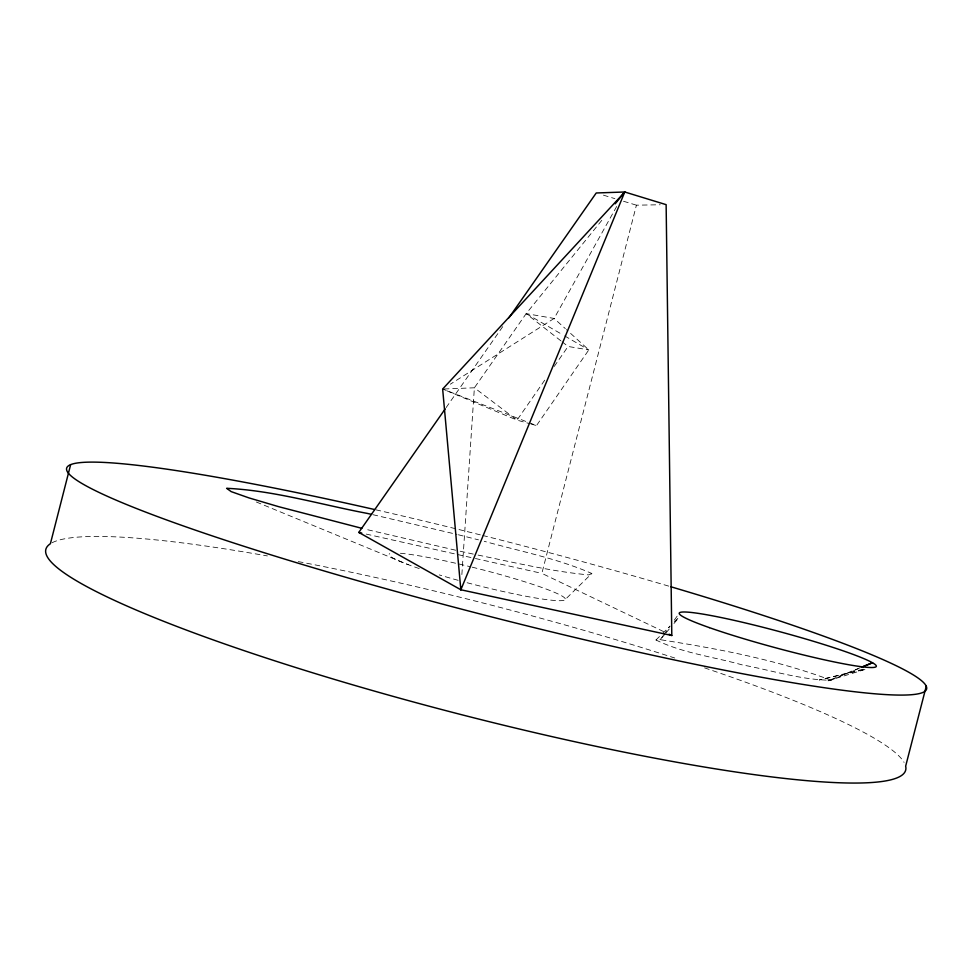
<?xml version="1.0" encoding="UTF-8"?>
<svg xmlns="http://www.w3.org/2000/svg" width="975" height="975" viewBox="0 0 975 975"><rect width="100%" height="100%" fill="white"/><g stroke="black" fill="none" stroke-linecap="round" stroke-linejoin="round"><path stroke-width="0.73" stroke-dasharray="4.88 3.66" d="M461.87 574.58L474.386 387.794L526.171 313.633L602.745 219.168M663.597 631.581L541.856 573.373L636.419 205.177L660.197 204.762M616.675 206.493L554.117 318.447L450.34 384.187M544.708 380.177L517.03 420.115L442.65 389.049L536.506 425.575L588.803 349.903L566.426 329.611M554.227 366.442L568.072 346.466L588.803 349.903L564.013 335.546M446.099 407.623L502.832 326.503M662.878 636.017L660.246 639.685L655.98 639.99C682.5 653.116 713.456 656.821 741.963 664.828C771.432 670.252 800.999 680.002 831.029 680.221L860.108 667.96M663.756 634.786L669.91 626.23M674.298 620.112L677.82 615.213M665.157 633.896L660.246 639.685C717.868 648.741 776.478 659.648 831.029 680.221M666.132 632.726L670.057 628.095M673.993 623.464L678.892 617.663M655.98 639.99L661.391 634.628M662.464 633.567L670.044 626.06M674.371 621.782L678.697 617.492M467.11 582.733A90.931 8.19 14.3 0 0 565.268 599.467L591.813 573.471C557.456 558.504 520.236 551.314 484.234 541.296M591.813 573.471L588.803 574.909C550.302 571.313 512.582 562.063 474.752 554.409M860.047 667.802L828.007 680.806L866.495 669.021M863.265 669.203L819.244 679.989L866.214 669.142M444.161 388.988L474.386 387.794L517.03 420.115L529.547 423.625M560.881 340.836L526.171 313.633L554.117 318.447L565.305 328.587M473.265 554.092L457.129 550.558M366.186 534.081L473.947 558.188M475.422 558.517L541.856 573.373M455.678 550.229L366.271 529.425M372.925 514.69L456.946 534.41M458.384 534.775L478.493 539.845M530.936 424.015L536.506 425.575M603.415 195.146L614.896 198.644M623.513 201.252L636.419 205.177M256.327 501.991L408.245 564.671M526.171 313.633L562.709 334.791M562.087 341.774L568.072 346.466M52.102 542.746A443.844 56.757 14.4 0 1 267.382 555.933M298.289 561.612A443.844 56.757 14.4 0 1 674.761 658.015M704.547 667.863A443.844 56.757 14.4 0 1 904.081 762.401M375.899 509.827A443.918 38.378 14.4 0 1 481.248 535.092M482.722 535.47A443.918 38.378 14.4 0 1 669.447 586.341M472.168 567.17A90.931 8.19 14.3 0 1 565.268 599.467M458.165 580.32A90.931 8.19 14.3 0 1 439.225 574.897M419.238 568.559A90.931 8.19 14.3 0 1 389.744 553.666M400.384 553.264A90.931 8.19 14.3 0 1 470.693 566.816"/><path stroke-width="1.46" d="M508.95 317.765L596.237 192.977L624.768 192.002L666.132 204.652L671.799 635.505L460.846 589.765L461.053 586.731M70.639 464.636L50.395 543.733A443.844 56.757 14.4 0 0 451.108 711.994A443.844 56.757 14.4 0 0 905.653 766.192L926.25 686.254M460.846 589.765L624.768 192.002L442.65 389.049L460.846 589.765L358.8 532.423L445.222 408.878M615.188 203.812L624.768 192.002M861.498 667.375L872.576 662.707L861.437 667.229M358.8 532.423L361.762 533.081M371.475 514.361L367.1 513.362C320.482 504.575 274.146 490.523 226.627 488.304L231.16 491.607L248.942 497.896L278.996 506.768L361.859 528.316M669.069 634.201L671.799 635.505M670.922 586.779A443.918 38.378 14.4 0 1 823.948 687.668A443.918 38.378 14.4 0 1 136.061 508.353A443.918 38.378 14.4 0 1 374.4 509.486M709.349 627.62A102.107 8.312 15.1 0 0 873.551 667.448A102.107 8.312 15.1 0 0 750.713 624.232A102.107 8.312 15.1 0 0 709.349 627.62"/></g></svg>
